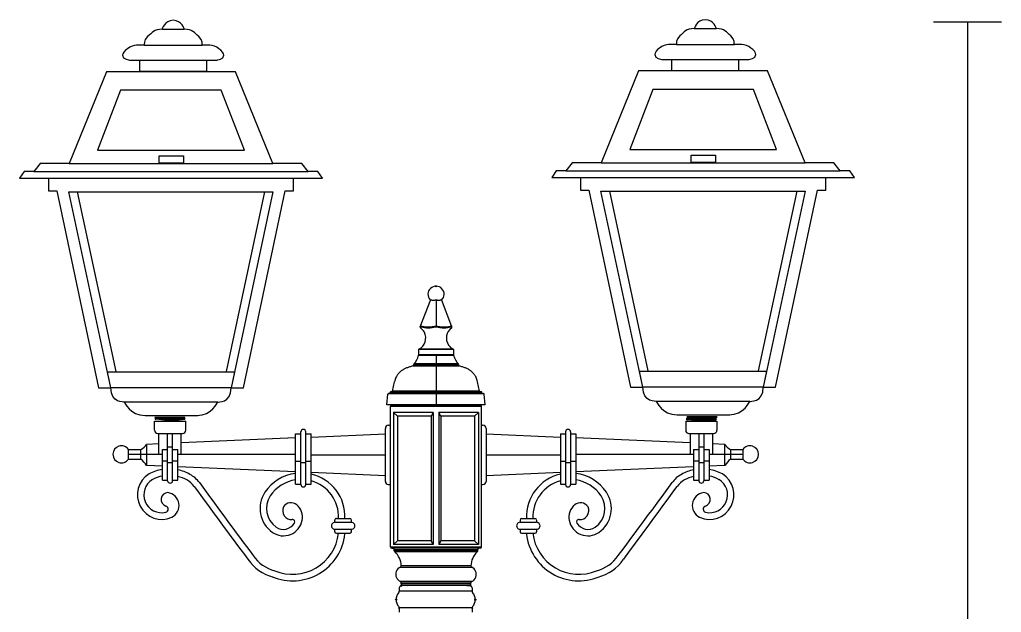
# Model space of a CAD drawing. Extents: x 0 to 113, y 2 to 353.
# Drawn here: x 0.2 to 107, y 288.3 to 352.7 of the extents above; entities that cross this region are included whole.
import ezdxf

# ---------------------------------------------------------------- set-up
doc = ezdxf.new("R2010")
doc.units = 0
doc.layers.add('LIVELLO_1', color=160, linetype='Continuous')

# ---------------------------------------------------------------- blocks, each defined once
blk = doc.blocks.new('AI9-BLK1')
at = {"layer": 'LIVELLO_1', "color": 7}
for p, q in [((-40.46, 174.27), (-38.05, 174.27)), ((17.41, 174.34), (19.82, 174.34)), ((43.43, 175.06), (50.81, 175.06)), ((47.12, 175.06), (47.12, 23.97)), ((-42.39, 172.53), (-36.09, 172.53)), ((15.48, 172.61), (21.78, 172.61)), ((-50.58, 159.67), (-28.41, 159.67)), ((7.29, 159.74), (29.46, 159.74)), ((-54.41, 158.82), (-24.59, 158.82)), ((3.46, 158.89), (33.28, 158.89)), ((-49.68, 156.59), (-45.48, 137.08)), ((-29.31, 156.59), (-33.51, 137.08)), ((8.18, 156.66), (12.38, 137.16)), ((28.56, 156.66), (24.36, 137.16)), ((-12.4, 141.91), (-11.24, 144.89)), ((-10.67, 144.89), (-10.67, 142)), ((-8.94, 141.91), (-10.09, 144.89)), ((-12.34, 141.88), (-12.31, 141.94)), ((-12.57, 138.84), (-8.76, 138.84)), ((-12.56, 139.45), (-12.56, 138.89)), ((-8.77, 139.45), (-12.56, 139.45)), ((-8.81, 139.51), (-12.53, 139.51)), ((-10.67, 138.89), (-12.51, 138.89)), ((-10.67, 138.89), (-10.67, 133.47)), ((-8.83, 138.89), (-10.67, 138.89)), ((-8.77, 139.45), (-8.77, 138.89)), ((-13.11, 137.85), (-13.12, 137.76)), ((-8.22, 137.76), (-13.12, 137.76)), ((-13.11, 137.85), (-8.23, 137.85)), ((-8.24, 137.89), (-13.09, 137.89)), ((-8.23, 137.85), (-8.22, 137.76)), ((-13.18, 137.69), (-13.48, 137.59)), ((-13.18, 137.69), (-8.15, 137.69)), ((-7.86, 137.59), (-8.15, 137.69)), ((-15.4, 134.95), (-15.19, 135.97)), ((-5.94, 134.95), (-6.15, 135.97)), ((-16.02, 133.47), (-15.9, 134.63)), ((-15.84, 134.69), (-5.5, 134.69)), ((-5.69, 134.83), (-15.65, 134.83)), ((-15.65, 134.75), (-15.65, 134.83)), ((-15.65, 134.75), (-5.68, 134.75)), ((-15.58, 134.89), (-5.75, 134.89)), ((-5.94, 134.95), (-15.4, 134.95)), ((-5.68, 134.75), (-5.69, 134.83)), ((-5.31, 133.47), (-5.43, 134.63)), ((-10.67, 133.47), (-16.02, 133.47)), ((-5.31, 133.47), (-10.67, 133.47)), ((-5.84, 133.43), (-6.26, 133.47)), ((-15.61, 133.3), (-5.72, 133.3)), ((-15.61, 118.03), (-15.61, 133.3)), ((-5.84, 133.43), (-15.49, 133.43)), ((-10.98, 132.62), (-15.3, 132.62)), ((-14.87, 132.23), (-15.3, 132.62)), ((-15.3, 132.62), (-15.3, 118.28)), ((-10.98, 132.62), (-11.21, 132.23)), ((-10.98, 132.62), (-10.98, 118.28)), ((-6.04, 132.62), (-10.36, 132.62)), ((-10.13, 132.23), (-10.36, 132.62)), ((-10.36, 132.62), (-10.36, 118.28)), ((-6.04, 132.62), (-6.47, 132.23)), ((-6.04, 132.62), (-6.04, 118.28)), ((-5.72, 118.03), (-5.72, 133.3)), ((-41.29, 131.67), (-37.89, 131.67)), ((-41.29, 130.71), (-41.29, 131.67)), ((-37.98, 132.08), (-41.26, 132.08)), ((-37.95, 131.97), (-41.23, 131.97)), ((-40.23, 131.91), (-41.17, 132)), ((-38.06, 132), (-41.17, 132)), ((-38.04, 131.88), (-41.15, 131.88)), ((-40.21, 131.8), (-41.15, 131.88)), ((-40.99, 132), (-38.51, 132)), ((-40.23, 131.91), (-39.78, 131.91)), ((-40.21, 131.8), (-39.75, 131.8)), ((-39.78, 131.91), (-39.62, 131.91)), ((-39.75, 131.8), (-39.59, 131.8)), ((-39.62, 131.91), (-39.46, 131.91)), ((-39.59, 131.8), (-39.43, 131.8)), ((-39.43, 131.8), (-38.98, 131.8)), ((-38.98, 131.8), (-38.04, 131.88)), ((-37.89, 130.71), (-37.89, 131.67)), ((-11.21, 132.23), (-14.87, 132.23)), ((-14.87, 132.23), (-14.87, 118.66)), ((-11.21, 132.23), (-11.21, 118.66)), ((-6.47, 132.23), (-10.13, 132.23)), ((-10.13, 132.23), (-10.13, 118.66)), ((-6.47, 132.23), (-6.47, 118.66)), ((16.48, 131.67), (16.48, 130.71)), ((16.48, 131.67), (19.88, 131.67)), ((19.83, 131.93), (16.55, 131.93)), ((19.89, 132.16), (16.61, 132.16)), ((19.75, 131.84), (16.64, 131.84)), ((17.58, 131.75), (16.64, 131.84)), ((17.63, 131.98), (16.69, 132.07)), ((19.8, 132.07), (16.69, 132.07)), ((16.92, 132.02), (19.4, 132.02)), ((17.58, 131.75), (18.03, 131.75)), ((17.63, 131.98), (18.09, 131.98)), ((18.03, 131.75), (18.19, 131.75)), ((18.09, 131.98), (18.25, 131.98)), ((18.09, 131.98), (18.09, 131.98)), ((18.19, 131.75), (18.35, 131.75)), ((18.25, 131.98), (18.41, 131.98)), ((18.25, 131.98), (18.25, 131.98)), ((18.35, 131.75), (18.81, 131.75)), ((18.81, 131.75), (19.75, 131.84)), ((19.88, 131.67), (19.88, 130.71)), ((-40.94, 130.35), (-38.24, 130.35)), ((-40.8, 128.08), (-40.8, 130.35)), ((-39.86, 125.21), (-39.86, 130.35)), ((-39.32, 125.21), (-39.32, 130.35)), ((-38.38, 128.08), (-38.38, 130.35)), ((-25.94, 124.84), (-25.94, 130.32)), ((-25.94, 130.32), (-25.37, 130.32)), ((-25.37, 124.8), (-25.37, 130.52)), ((-24.83, 124.8), (-24.83, 130.52)), ((-24.83, 130.32), (-24.26, 130.32)), ((-24.26, 124.84), (-24.26, 130.32)), ((-16.18, 130.26), (-24.26, 129.92)), ((-16.18, 125.14), (-16.18, 130.88)), ((-15.83, 131.23), (-15.69, 131.23)), ((-5.72, 131.23), (-5.57, 131.23)), ((-5.22, 130.88), (-5.22, 125.14)), ((2.85, 129.92), (-5.22, 130.26)), ((2.85, 130.32), (3.42, 130.32)), ((2.85, 130.32), (2.85, 124.84)), ((3.42, 130.52), (3.42, 124.8)), ((3.97, 130.52), (3.97, 124.8)), ((3.97, 130.32), (4.54, 130.32)), ((4.54, 130.32), (4.54, 124.84)), ((16.84, 130.35), (19.53, 130.35)), ((16.97, 130.35), (16.97, 128.08)), ((17.91, 130.35), (17.91, 125.21)), ((18.45, 130.35), (18.45, 125.21)), ((19.39, 130.35), (19.39, 128.08)), ((-40.8, 129.22), (-42.14, 129.16)), ((-25.94, 129.85), (-38.38, 129.32)), ((16.97, 129.32), (4.54, 129.85)), ((20.73, 129.16), (19.39, 129.22)), ((-44.12, 128.61), (-42.77, 128.61)), ((-44.12, 127.55), (-44.12, 128.61)), ((-42.77, 127.55), (-42.77, 128.61)), ((-42.14, 129.16), (-42.14, 126.86)), ((-40.43, 125.25), (-40.43, 128.6)), ((-40.43, 128.6), (-39.86, 128.6)), ((-39.86, 128.88), (-39.32, 128.88)), ((-39.32, 128.6), (-38.75, 128.6)), ((-38.75, 125.25), (-38.75, 128.6)), ((17.34, 128.6), (17.91, 128.6)), ((17.34, 128.6), (17.34, 125.25)), ((17.91, 128.88), (18.45, 128.88)), ((18.45, 128.6), (19.03, 128.6)), ((19.03, 128.6), (19.03, 125.25)), ((20.73, 126.86), (20.73, 129.16)), ((21.36, 128.61), (21.36, 127.55)), ((21.36, 128.61), (22.71, 128.61)), ((22.71, 128.61), (22.71, 127.55)), ((-44.12, 128.08), (-40.43, 128.08)), ((-44.12, 127.55), (-42.77, 127.55)), ((-40.43, 127.36), (-39.86, 127.36)), ((-39.86, 127.17), (-39.32, 127.17)), ((-39.32, 127.36), (-38.75, 127.36)), ((-38.75, 128.08), (-25.94, 128.08)), ((-25.94, 127.35), (-25.37, 127.35)), ((-25.37, 127.19), (-24.83, 127.19)), ((-24.83, 127.35), (-24.26, 127.35)), ((-24.26, 128.01), (-16.18, 128.01)), ((-5.22, 128.01), (2.85, 128.01)), ((2.85, 127.35), (3.42, 127.35)), ((3.42, 127.19), (3.97, 127.19)), ((3.97, 127.35), (4.54, 127.35)), ((4.54, 128.08), (17.34, 128.08)), ((17.34, 127.36), (17.91, 127.36)), ((17.91, 127.17), (18.45, 127.17)), ((18.45, 127.36), (19.03, 127.36)), ((19.03, 128.08), (22.71, 128.08)), ((21.36, 127.55), (22.71, 127.55)), ((-40.43, 126.79), (-42.14, 126.86)), ((-25.94, 126.17), (-38.75, 126.72)), ((-16.18, 125.75), (-24.26, 126.1)), ((2.85, 126.1), (-5.22, 125.75)), ((17.34, 126.72), (4.54, 126.17)), ((20.73, 126.86), (19.03, 126.79)), ((-40.43, 125.25), (-39.86, 125.25)), ((-39.32, 125.25), (-38.75, 125.25)), ((17.34, 125.25), (17.91, 125.25)), ((18.45, 125.25), (19.03, 125.25)), ((-25.94, 124.84), (-25.37, 124.84)), ((-24.83, 124.84), (-24.26, 124.84)), ((-15.83, 124.79), (-15.69, 124.79)), ((-5.72, 124.79), (-5.57, 124.79)), ((2.85, 124.84), (3.42, 124.84)), ((3.97, 124.84), (4.54, 124.84)), ((-21.68, 120.69), (-21.68, 120.94)), ((-21.68, 120.69), (-19.87, 120.69)), ((-21.5, 121.12), (-20.05, 121.12)), ((-19.87, 120.69), (-19.87, 120.94)), ((-1.53, 120.94), (-1.53, 120.69)), ((-1.53, 120.69), (0.27, 120.69)), ((-1.36, 121.12), (0.09, 121.12)), ((0.27, 120.94), (0.27, 120.69)), ((-21.68, 119.93), (-19.87, 119.93)), ((-21.68, 119.67), (-21.68, 119.93)), ((-19.87, 119.67), (-19.87, 119.93)), ((-1.53, 119.93), (-1.53, 119.67)), ((-1.53, 119.93), (0.27, 119.93)), ((0.27, 119.93), (0.27, 119.67)), ((-21.5, 119.5), (-20.05, 119.5)), ((-14.87, 118.66), (-15.3, 118.28)), ((-11.21, 118.66), (-14.87, 118.66)), ((-10.98, 118.28), (-11.21, 118.66)), ((-10.13, 118.66), (-10.36, 118.28)), ((-6.47, 118.66), (-10.13, 118.66)), ((-6.04, 118.28), (-6.47, 118.66)), ((-1.36, 119.5), (0.09, 119.5)), ((-15.61, 118.03), (-5.72, 118.03)), ((-5.84, 117.89), (-15.49, 117.89)), ((-15.49, 117.89), (-15.34, 117.89)), ((-10.98, 118.28), (-15.3, 118.28)), ((-15.21, 117.75), (-6.13, 117.75)), ((-15.21, 117.6), (-15.21, 117.75)), ((-6.13, 117.6), (-15.21, 117.6)), ((-15.16, 117.51), (-6.17, 117.51)), ((-6.04, 118.28), (-10.36, 118.28)), ((-6.13, 117.6), (-6.13, 117.75)), ((-5.84, 117.89), (-5.99, 117.89)), ((-14.54, 115.82), (-6.79, 115.82)), ((-6.87, 115.95), (-14.46, 115.95)), ((-6.79, 114.26), (-14.54, 114.26)), ((-14.67, 113.58), (-14.67, 113.19)), ((-6.74, 113.19), (-14.67, 113.19)), ((-14.09, 113.82), (-14.47, 113.78)), ((-14.46, 114.13), (-6.87, 114.13)), ((-14.46, 114), (-14.46, 114.13)), ((-6.87, 114), (-14.46, 114)), ((-14.34, 113.86), (-7, 113.86)), ((-14.34, 113.86), (-13.78, 113.82)), ((-7.32, 113.82), (-14.09, 113.82)), ((-7.32, 113.82), (-6.94, 113.78)), ((-6.87, 114), (-6.87, 114.13)), ((-6.74, 113.58), (-6.74, 113.19)), ((-6.74, 111.4), (-14.67, 111.4)), ((-14.67, 111.4), (-14.67, 110.91)), ((-6.74, 111.4), (-6.74, 110.91))]:
    blk.add_line(p, q, dxfattribs=at)
for points in [[(-42.87, 170.91), (-35.64, 170.91), (-35.64, 169.66), (-42.87, 169.66)], [(14.99, 170.99), (22.22, 170.99), (22.22, 169.74), (14.99, 169.74)], [(-46.51, 169.65), (-50.58, 159.67), (-53.73, 159.67), (-54.41, 158.82), (-55.47, 158.82), (-55.95, 158.08), (-23.03, 158.08), (-23.52, 158.82), (-24.59, 158.82), (-25.26, 159.67), (-28.41, 159.67), (-32.47, 169.65)], [(11.35, 169.73), (7.29, 159.74), (4.14, 159.74), (3.46, 158.89), (2.4, 158.89), (1.91, 158.16), (34.83, 158.16), (34.35, 158.89), (33.28, 158.89), (32.6, 159.74), (29.46, 159.74), (25.39, 169.73)], [(-44.97, 167.65), (-47.48, 161.13), (-31.51, 161.13), (-34.02, 167.65)], [(12.9, 167.72), (10.39, 161.21), (26.36, 161.21), (23.84, 167.72)], [(-40.79, 160.5), (-38.14, 160.5), (-38.14, 159.72), (-40.79, 159.72)], [(17.08, 160.58), (19.72, 160.58), (19.72, 159.8), (17.08, 159.8)], [(-32.6, 137.03), (-32.94, 135.3), (-46.04, 135.3), (-46.39, 137.03)], [(25.27, 137.11), (24.92, 135.37), (11.82, 135.37), (11.47, 137.11)]]:
    blk.add_lwpolyline(points, close=True, dxfattribs=at)
for points in [[(5.04, 158.06), (5.04, 156.78), (5.95, 156.78), (10.49, 135.37), (11.82, 135.37), (7.27, 156.66), (29.47, 156.66), (24.92, 135.37), (26.25, 135.37), (30.8, 156.78), (31.71, 156.78), (31.71, 158.06)], [(-52.83, 157.98), (-52.83, 156.7), (-51.92, 156.7), (-47.37, 135.3), (-46.04, 135.3), (-50.59, 156.59), (-28.4, 156.59), (-32.94, 135.3), (-31.62, 135.3), (-27.07, 156.7), (-26.16, 156.7), (-26.16, 157.98)], [(-11.24, 144.89), (-11.21, 144.87), (-11.18, 144.86), (-11.14, 144.84), (-11.1, 144.84), (-11.07, 144.83), (-11.03, 144.82), (-10.98, 144.82), (-10.95, 144.82), (-10.91, 144.82), (-10.87, 144.83), (-10.83, 144.84), (-10.79, 144.84), (-10.74, 144.86), (-10.71, 144.87), (-10.67, 144.89)], [(-10.67, 144.89), (-10.63, 144.87), (-10.6, 144.86), (-10.57, 144.85), (-10.54, 144.84), (-10.5, 144.84), (-10.47, 144.83), (-10.43, 144.82), (-10.4, 144.82), (-10.37, 144.82), (-10.33, 144.82), (-10.3, 144.82), (-10.27, 144.83), (-10.24, 144.84), (-10.21, 144.84), (-10.18, 144.85), (-10.15, 144.86), (-10.12, 144.87), (-10.09, 144.89)], [(-12.35, 142.03), (-12.23, 142), (-12.12, 141.98), (-12, 141.96), (-11.9, 141.94), (-11.79, 141.92), (-11.69, 141.92), (-11.58, 141.91), (-11.48, 141.91), (-11.38, 141.92), (-11.27, 141.92), (-11.16, 141.94), (-11.04, 141.96), (-10.92, 141.98), (-10.79, 142), (-10.67, 142.03)], [(-12.35, 142.03), (-12.35, 142.03), (-12.35, 142.02), (-12.35, 142.01), (-12.35, 142.01), (-12.35, 142), (-12.35, 142), (-12.35, 141.99), (-12.35, 141.98), (-12.34, 141.97), (-12.34, 141.97), (-12.33, 141.96), (-12.33, 141.95), (-12.32, 141.95), (-12.32, 141.95), (-12.31, 141.94)], [(-10.67, 142.03), (-10.54, 142), (-10.41, 141.98), (-10.29, 141.96), (-10.18, 141.94), (-10.07, 141.92), (-9.96, 141.92), (-9.85, 141.91), (-9.75, 141.91), (-9.65, 141.92), (-9.55, 141.92), (-9.44, 141.94), (-9.33, 141.96), (-9.22, 141.98), (-9.1, 142), (-8.99, 142.03)], [(-8.99, 142.03), (-8.99, 142.03), (-8.98, 142.02), (-8.98, 142.01), (-8.98, 142.01), (-8.98, 142), (-8.99, 142), (-8.99, 141.99), (-8.99, 141.98), (-8.99, 141.97), (-8.99, 141.97), (-9, 141.96), (-9, 141.95), (-9.01, 141.95), (-9.02, 141.95), (-9.02, 141.94)], [(-12.31, 141.94), (-12.24, 141.93), (-12.17, 141.91), (-12.09, 141.89), (-12.02, 141.88), (-11.94, 141.86), (-11.87, 141.85), (-11.79, 141.84), (-11.72, 141.83), (-11.64, 141.83), (-11.56, 141.83), (-11.48, 141.83), (-11.4, 141.83), (-11.32, 141.83), (-11.24, 141.84), (-11.16, 141.85), (-11.08, 141.86), (-11, 141.88), (-10.91, 141.89), (-10.83, 141.91), (-10.75, 141.93), (-10.67, 141.94)], [(-10.67, 141.94), (-10.58, 141.93), (-10.5, 141.91), (-10.42, 141.89), (-10.34, 141.88), (-10.26, 141.86), (-10.17, 141.85), (-10.09, 141.84), (-10.01, 141.83), (-9.93, 141.83), (-9.86, 141.83), (-9.78, 141.83), (-9.7, 141.83), (-9.62, 141.83), (-9.54, 141.84), (-9.47, 141.85), (-9.39, 141.86), (-9.32, 141.88), (-9.24, 141.89), (-9.17, 141.91), (-9.1, 141.93), (-9.02, 141.94)], [(-9.02, 141.93), (-8.99, 141.88), (-8.99, 141.87), (-8.97, 141.85)], [(-15.49, 133.43), (-15.07, 133.47), (-6.26, 133.47)], [(-39.46, 131.91), (-39, 131.91), (-38.06, 132)], [(18.41, 131.98), (18.86, 131.98), (19.8, 132.07)], [(-7, 113.86), (-7.55, 113.82), (-13.78, 113.82)]]:
    blk.add_lwpolyline(points, dxfattribs=at)
for centre, radius in [((-10.67, 146.34), 0.0609), ((-14.67, 111.4), 0.0634)]:
    blk.add_circle(centre, radius, dxfattribs=at)
for centre, major_axis, ratio in [((-14.46, 113.78), (-0.0012, -0.063), 0.980695), ((-6.92, 113.82), (0.0618, 0), 0.967947), ((-15.01, 112.29), (0.0622, 0), 0.958549), ((-6.4, 112.29), (0.0635, 0), 0.941692), ((-6.74, 111.4), (0.0013, -0.063), 0.979303)]:
    blk.add_ellipse(centre, major_axis=major_axis, ratio=ratio, dxfattribs=at)
for points, knots in [([(-39.25, 170.91), (-39.25, 170.91), (-44, 170.91), (-44, 170.91), (-44, 170.91), (-44.76, 170.98), (-44.76, 171.43), (-44.76, 171.87), (-43.84, 172.53), (-43.23, 172.53), (-43.23, 172.53), (-42.39, 172.53), (-42.39, 172.53), (-42.39, 172.53), (-42.51, 173.08), (-42.03, 173.47), (-41.54, 173.85), (-41.34, 174.27), (-40.46, 174.27), (-40.46, 174.27), (-40.21, 175.23), (-39.25, 175.23), (-38.3, 175.23), (-38.05, 174.27), (-38.05, 174.27), (-37.16, 174.27), (-36.96, 173.85), (-36.48, 173.47), (-36, 173.08), (-36.12, 172.53), (-36.12, 172.53), (-36.12, 172.53), (-35.27, 172.53), (-35.27, 172.53), (-34.67, 172.53), (-33.74, 171.87), (-33.74, 171.43), (-33.74, 170.98), (-34.51, 170.91), (-34.51, 170.91), (-34.51, 170.91), (-39.25, 170.91), (-39.25, 170.91)], [0, 0, 0, 0, 1, 1, 1, 2, 2, 2, 3, 3, 3, 4, 4, 4, 5, 5, 5, 6, 6, 6, 7, 7, 7, 8, 8, 8, 9, 9, 9, 10, 10, 10, 11, 11, 11, 12, 12, 12, 13, 13, 13, 14, 14, 14, 14]), ([(18.61, 170.99), (18.61, 170.99), (13.87, 170.99), (13.87, 170.99), (13.87, 170.99), (13.11, 171.05), (13.11, 171.5), (13.11, 171.95), (14.03, 172.61), (14.63, 172.61), (14.63, 172.61), (15.48, 172.61), (15.48, 172.61), (15.48, 172.61), (15.36, 173.16), (15.84, 173.54), (16.32, 173.93), (16.52, 174.34), (17.41, 174.34), (17.41, 174.34), (17.66, 175.3), (18.61, 175.3), (19.57, 175.3), (19.82, 174.34), (19.82, 174.34), (20.7, 174.34), (20.91, 173.93), (21.39, 173.54), (21.87, 173.16), (21.75, 172.61), (21.75, 172.61), (21.75, 172.61), (22.59, 172.61), (22.59, 172.61), (23.2, 172.61), (24.12, 171.95), (24.12, 171.5), (24.12, 171.05), (23.36, 170.99), (23.36, 170.99), (23.36, 170.99), (18.61, 170.99), (18.61, 170.99)], [0, 0, 0, 0, 1, 1, 1, 2, 2, 2, 3, 3, 3, 4, 4, 4, 5, 5, 5, 6, 6, 6, 7, 7, 7, 8, 8, 8, 9, 9, 9, 10, 10, 10, 11, 11, 11, 12, 12, 12, 13, 13, 13, 14, 14, 14, 14]), ([(-10.07, 144.82), (-9.71, 145.15), (-9.69, 145.71), (-10.02, 146.07), (-10.36, 146.42), (-10.91, 146.44), (-11.27, 146.11), (-11.62, 145.78), (-11.64, 145.22), (-11.31, 144.87), (-11.3, 144.85), (-11.28, 144.84), (-11.27, 144.82)], [0, 0, 0, 0, 1, 1, 1, 2, 2, 2, 3, 3, 3, 4, 4, 4, 4]), ([(-12.53, 139.51), (-11.86, 139.85), (-11.6, 140.67), (-11.94, 141.34), (-12.04, 141.53), (-12.19, 141.7), (-12.37, 141.83)], [0, 0, 0, 0, 1, 1, 1, 2, 2, 2, 2]), ([(-8.96, 141.83), (-9.58, 141.4), (-9.73, 140.55), (-9.3, 139.94), (-9.17, 139.76), (-9, 139.61), (-8.81, 139.51)], [0, 0, 0, 0, 1, 1, 1, 2, 2, 2, 2]), ([(-13.48, 137.59), (-13.53, 137.58), (-13.58, 137.56), (-13.63, 137.55), (-13.68, 137.53), (-13.74, 137.51), (-13.79, 137.49), (-13.84, 137.48), (-13.9, 137.46), (-13.95, 137.43), (-14, 137.41), (-14.06, 137.38), (-14.11, 137.36), (-14.16, 137.33), (-14.21, 137.3), (-14.25, 137.27), (-14.3, 137.24), (-14.35, 137.21), (-14.39, 137.18), (-14.44, 137.15), (-14.48, 137.12), (-14.52, 137.08), (-14.56, 137.05), (-14.6, 137.01), (-14.63, 136.97), (-14.67, 136.94), (-14.7, 136.9), (-14.74, 136.87), (-14.77, 136.83), (-14.8, 136.8), (-14.83, 136.76), (-14.86, 136.71), (-14.9, 136.65), (-14.93, 136.6), (-14.97, 136.55), (-15, 136.49), (-15.03, 136.44), (-15.06, 136.37), (-15.1, 136.29), (-15.12, 136.22), (-15.15, 136.14), (-15.17, 136.06), (-15.19, 135.97)], [0, 0, 0, 0, 1, 1, 1, 2, 2, 2, 3, 3, 3, 4, 4, 4, 5, 5, 5, 6, 6, 6, 7, 7, 7, 8, 8, 8, 9, 9, 9, 10, 10, 10, 11, 11, 11, 12, 12, 12, 13, 13, 13, 14, 14, 14, 14]), ([(-6.15, 135.97), (-6.17, 136.06), (-6.19, 136.14), (-6.22, 136.22), (-6.24, 136.29), (-6.27, 136.37), (-6.31, 136.44), (-6.33, 136.49), (-6.37, 136.55), (-6.4, 136.6), (-6.44, 136.65), (-6.47, 136.71), (-6.51, 136.76), (-6.54, 136.8), (-6.57, 136.83), (-6.6, 136.87), (-6.63, 136.9), (-6.67, 136.94), (-6.7, 136.97), (-6.74, 137.01), (-6.78, 137.05), (-6.81, 137.08), (-6.86, 137.12), (-6.9, 137.15), (-6.94, 137.18), (-6.99, 137.21), (-7.03, 137.24), (-7.08, 137.27), (-7.13, 137.3), (-7.18, 137.33), (-7.23, 137.36), (-7.28, 137.38), (-7.33, 137.41), (-7.38, 137.43), (-7.44, 137.46), (-7.49, 137.48), (-7.55, 137.49), (-7.6, 137.51), (-7.65, 137.53), (-7.71, 137.55), (-7.76, 137.56), (-7.81, 137.58), (-7.86, 137.59)], [0, 0, 0, 0, 1, 1, 1, 2, 2, 2, 3, 3, 3, 4, 4, 4, 5, 5, 5, 6, 6, 6, 7, 7, 7, 8, 8, 8, 9, 9, 9, 10, 10, 10, 11, 11, 11, 12, 12, 12, 13, 13, 13, 14, 14, 14, 14]), ([(-36.69, 132.29), (-35.04, 132.29), (-34.41, 133.76), (-34.41, 133.76), (-34.41, 133.76), (-44.58, 133.76), (-44.58, 133.76), (-44.58, 133.76), (-43.95, 132.29), (-42.3, 132.29), (-42.3, 132.29), (-36.59, 132.3), (-36.59, 132.3)], [0, 0, 0, 0, 1, 1, 1, 2, 2, 2, 3, 3, 3, 4, 4, 4, 4]), ([(21.18, 132.37), (22.83, 132.37), (23.45, 133.83), (23.45, 133.83), (23.45, 133.83), (13.29, 133.83), (13.29, 133.83), (13.29, 133.83), (13.92, 132.37), (15.56, 132.37), (15.56, 132.37), (21.28, 132.38), (21.28, 132.38)], [0, 0, 0, 0, 1, 1, 1, 2, 2, 2, 3, 3, 3, 4, 4, 4, 4]), ([(-39.78, 131.91), (-39.78, 131.91), (-39.78, 131.91), (-39.78, 131.91), (-39.78, 131.91), (-39.78, 131.91), (-39.78, 131.91), (-39.78, 131.91), (-39.78, 131.91), (-39.78, 131.91)], [0, 0, 0, 0, 1, 1, 1, 2, 2, 2, 3, 3, 3, 3]), ([(-39.75, 131.8), (-39.75, 131.8), (-39.75, 131.79), (-39.75, 131.79), (-39.75, 131.79), (-39.75, 131.8), (-39.75, 131.8), (-39.75, 131.8), (-39.75, 131.8), (-39.75, 131.8)], [0, 0, 0, 0, 1, 1, 1, 2, 2, 2, 3, 3, 3, 3]), ([(-39.62, 131.91), (-39.62, 131.91), (-39.62, 131.91), (-39.62, 131.91), (-39.62, 131.91), (-39.62, 131.91), (-39.62, 131.91), (-39.62, 131.91), (-39.62, 131.91), (-39.62, 131.91)], [0, 0, 0, 0, 1, 1, 1, 2, 2, 2, 3, 3, 3, 3]), ([(-39.59, 131.8), (-39.59, 131.8), (-39.59, 131.79), (-39.59, 131.79), (-39.59, 131.79), (-39.59, 131.8), (-39.59, 131.8), (-39.59, 131.8), (-39.59, 131.8), (-39.59, 131.8)], [0, 0, 0, 0, 1, 1, 1, 2, 2, 2, 3, 3, 3, 3]), ([(18.03, 131.75), (18.03, 131.75), (18.03, 131.75), (18.03, 131.75), (18.03, 131.75), (18.03, 131.76), (18.03, 131.76), (18.03, 131.76), (18.03, 131.76), (18.03, 131.75)], [0, 0, 0, 0, 1, 1, 1, 2, 2, 2, 3, 3, 3, 3]), ([(18.19, 131.75), (18.19, 131.75), (18.19, 131.75), (18.19, 131.75), (18.19, 131.75), (18.19, 131.76), (18.19, 131.76), (18.19, 131.76), (18.19, 131.76), (18.19, 131.75)], [0, 0, 0, 0, 1, 1, 1, 2, 2, 2, 3, 3, 3, 3]), ([(-24.83, 130.52), (-24.83, 130.67), (-24.95, 130.79), (-25.1, 130.79), (-25.25, 130.79), (-25.37, 130.67), (-25.37, 130.52)], [0, 0, 0, 0, 1, 1, 1, 2, 2, 2, 2]), ([(-15.83, 131.23), (-15.93, 131.23), (-16.02, 131.19), (-16.08, 131.12), (-16.14, 131.06), (-16.18, 130.97), (-16.18, 130.88)], [0, 0, 0, 0, 1, 1, 1, 2, 2, 2, 2]), ([(3.97, 130.52), (3.97, 130.67), (3.84, 130.79), (3.69, 130.79), (3.54, 130.79), (3.42, 130.67), (3.42, 130.52)], [0, 0, 0, 0, 1, 1, 1, 2, 2, 2, 2]), ([(-44.12, 128.61), (-44.35, 128.95), (-44.77, 129.09), (-45.16, 128.97), (-45.54, 128.84), (-45.8, 128.49), (-45.8, 128.08), (-45.8, 127.67), (-45.54, 127.31), (-45.16, 127.2), (-44.77, 127.07), (-44.35, 127.21), (-44.12, 127.55)], [0, 0, 0, 0, 1, 1, 1, 2, 2, 2, 3, 3, 3, 4, 4, 4, 4]), ([(22.71, 127.55), (22.94, 127.21), (23.36, 127.07), (23.75, 127.2), (24.14, 127.31), (24.4, 127.67), (24.4, 128.08), (24.4, 128.49), (24.14, 128.84), (23.75, 128.97), (23.36, 129.09), (22.94, 128.95), (22.71, 128.61)], [0, 0, 0, 0, 1, 1, 1, 2, 2, 2, 3, 3, 3, 4, 4, 4, 4]), ([(-41.88, 125.94), (-43.07, 125.2), (-43.49, 123.67), (-42.84, 122.43), (-42.18, 121.19), (-40.69, 120.67), (-39.41, 121.23)], [0, 0, 0, 0, 1, 1, 1, 2, 2, 2, 2]), ([(-41.51, 125.34), (-42.33, 124.84), (-42.66, 123.83), (-42.3, 122.94), (-41.94, 122.06), (-40.99, 121.56), (-40.06, 121.78)], [0, 0, 0, 0, 1, 1, 1, 2, 2, 2, 2]), ([(-39.86, 125.21), (-39.86, 125.06), (-39.74, 124.94), (-39.59, 124.94), (-39.44, 124.94), (-39.32, 125.06), (-39.32, 125.21)], [0, 0, 0, 0, 1, 1, 1, 2, 2, 2, 2]), ([(17.91, 125.21), (17.91, 125.06), (18.03, 124.94), (18.18, 124.94), (18.33, 124.94), (18.45, 125.06), (18.45, 125.21)], [0, 0, 0, 0, 1, 1, 1, 2, 2, 2, 2]), ([(18, 121.23), (19.28, 120.67), (20.78, 121.19), (21.43, 122.43), (22.08, 123.67), (21.67, 125.2), (20.47, 125.94)], [0, 0, 0, 0, 1, 1, 1, 2, 2, 2, 2]), ([(18.65, 121.78), (19.58, 121.56), (20.53, 122.06), (20.89, 122.94), (21.26, 123.83), (20.92, 124.84), (20.11, 125.34)], [0, 0, 0, 0, 1, 1, 1, 2, 2, 2, 2]), ([(-39.84, 123.92), (-40.21, 123.91), (-40.52, 123.64), (-40.57, 123.27), (-40.62, 122.91), (-40.4, 122.56), (-40.04, 122.45)], [0, 0, 0, 0, 1, 1, 1, 2, 2, 2, 2]), ([(-39.41, 121.23), (-38.84, 121.51), (-38.53, 122.12), (-38.63, 122.74), (-38.73, 123.36), (-39.22, 123.84), (-39.84, 123.92)], [0, 0, 0, 0, 1, 1, 1, 2, 2, 2, 2]), ([(-25.37, 124.8), (-25.37, 124.66), (-25.25, 124.53), (-25.1, 124.53), (-24.95, 124.53), (-24.83, 124.66), (-24.83, 124.8)], [0, 0, 0, 0, 1, 1, 1, 2, 2, 2, 2]), ([(3.42, 124.8), (3.42, 124.66), (3.54, 124.53), (3.69, 124.53), (3.84, 124.53), (3.97, 124.66), (3.97, 124.8)], [0, 0, 0, 0, 1, 1, 1, 2, 2, 2, 2]), ([(18.44, 123.92), (17.81, 123.84), (17.32, 123.36), (17.22, 122.74), (17.12, 122.12), (17.44, 121.51), (18, 121.23)], [0, 0, 0, 0, 1, 1, 1, 2, 2, 2, 2]), ([(18.63, 122.45), (18.99, 122.56), (19.21, 122.91), (19.16, 123.27), (19.11, 123.64), (18.81, 123.91), (18.44, 123.92)], [0, 0, 0, 0, 1, 1, 1, 2, 2, 2, 2]), ([(-25.82, 122.59), (-26.04, 122.77), (-26.32, 122.85), (-26.59, 122.81), (-26.87, 122.76), (-27.11, 122.61), (-27.27, 122.37)], [0, 0, 0, 0, 1, 1, 1, 2, 2, 2, 2]), ([(5.86, 122.37), (5.7, 122.61), (5.46, 122.76), (5.18, 122.81), (4.91, 122.85), (4.63, 122.77), (4.41, 122.59)], [0, 0, 0, 0, 1, 1, 1, 2, 2, 2, 2]), ([(-40.06, 121.78), (-39.9, 121.81), (-39.79, 121.95), (-39.79, 122.11), (-39.79, 122.27), (-39.89, 122.41), (-40.04, 122.45)], [0, 0, 0, 0, 1, 1, 1, 2, 2, 2, 2]), ([(-27.27, 122.37), (-27.4, 122.06), (-27.37, 121.7), (-27.18, 121.41), (-26.98, 121.13), (-26.65, 120.96), (-26.31, 120.98)], [0, 0, 0, 0, 1, 1, 1, 2, 2, 2, 2]), ([(4.9, 120.98), (5.25, 120.96), (5.57, 121.13), (5.77, 121.41), (5.97, 121.7), (6, 122.06), (5.86, 122.37)], [0, 0, 0, 0, 1, 1, 1, 2, 2, 2, 2]), ([(18.63, 122.45), (18.48, 122.41), (18.38, 122.27), (18.38, 122.11), (18.38, 121.95), (18.5, 121.81), (18.65, 121.78)], [0, 0, 0, 0, 1, 1, 1, 2, 2, 2, 2]), ([(-28.46, 119.6), (-27.88, 119.19), (-27.14, 119.11), (-26.48, 119.37), (-25.82, 119.64), (-25.35, 120.22), (-25.22, 120.92)], [0, 0, 0, 0, 1, 1, 1, 2, 2, 2, 2]), ([(-26.07, 120.61), (-26.01, 120.69), (-26, 120.8), (-26.05, 120.88), (-26.11, 120.97), (-26.21, 121.01), (-26.31, 120.98)], [0, 0, 0, 0, 1, 1, 1, 2, 2, 2, 2]), ([(-21.68, 120.69), (-21.81, 120.69), (-21.93, 120.61), (-22, 120.5), (-22.07, 120.38), (-22.07, 120.23), (-22, 120.12), (-21.93, 120), (-21.81, 119.93), (-21.68, 119.93)], [0, 0, 0, 0, 1, 1, 1, 2, 2, 2, 3, 3, 3, 3]), ([(-21.5, 121.12), (-21.55, 121.12), (-21.59, 121.1), (-21.62, 121.06), (-21.66, 121.03), (-21.68, 120.99), (-21.68, 120.94)], [0, 0, 0, 0, 1, 1, 1, 2, 2, 2, 2]), ([(-19.87, 119.93), (-19.74, 119.93), (-19.61, 120), (-19.55, 120.12), (-19.48, 120.23), (-19.48, 120.38), (-19.55, 120.5), (-19.61, 120.61), (-19.74, 120.69), (-19.87, 120.69)], [0, 0, 0, 0, 1, 1, 1, 2, 2, 2, 3, 3, 3, 3]), ([(-1.53, 120.69), (-1.67, 120.69), (-1.8, 120.61), (-1.86, 120.5), (-1.93, 120.38), (-1.93, 120.23), (-1.86, 120.12), (-1.8, 120), (-1.67, 119.93), (-1.53, 119.93)], [0, 0, 0, 0, 1, 1, 1, 2, 2, 2, 3, 3, 3, 3]), ([(0.27, 119.93), (0.4, 119.93), (0.53, 120), (0.59, 120.12), (0.67, 120.23), (0.67, 120.38), (0.59, 120.5), (0.53, 120.61), (0.4, 120.69), (0.27, 120.69)], [0, 0, 0, 0, 1, 1, 1, 2, 2, 2, 3, 3, 3, 3]), ([(3.81, 120.92), (3.94, 120.22), (4.42, 119.64), (5.07, 119.37), (5.73, 119.11), (6.48, 119.19), (7.05, 119.6)], [0, 0, 0, 0, 1, 1, 1, 2, 2, 2, 2]), ([(4.9, 120.98), (4.8, 121.01), (4.7, 120.97), (4.65, 120.88), (4.59, 120.8), (4.6, 120.69), (4.66, 120.61)], [0, 0, 0, 0, 1, 1, 1, 2, 2, 2, 2]), ([(-28.06, 120.17), (-27.74, 119.95), (-27.35, 119.87), (-26.97, 119.96), (-26.59, 120.04), (-26.26, 120.28), (-26.07, 120.61)], [0, 0, 0, 0, 1, 1, 1, 2, 2, 2, 2]), ([(4.66, 120.61), (4.85, 120.28), (5.18, 120.04), (5.56, 119.96), (5.94, 119.87), (6.33, 119.95), (6.65, 120.17)], [0, 0, 0, 0, 1, 1, 1, 2, 2, 2, 2]), ([(-28.47, 114.77), (-26.8, 114.08), (-24.91, 114.21), (-23.36, 115.12), (-21.81, 116.04), (-20.77, 117.63), (-20.58, 119.42)], [0, 0, 0, 0, 1, 1, 1, 2, 2, 2, 2]), ([(-28.2, 115.42), (-26.74, 114.81), (-25.08, 114.93), (-23.71, 115.73), (-22.36, 116.53), (-21.45, 117.93), (-21.27, 119.5)], [0, 0, 0, 0, 1, 1, 1, 2, 2, 2, 2]), ([(-0.83, 119.42), (-0.63, 117.63), (0.4, 116.04), (1.95, 115.12), (3.5, 114.21), (5.4, 114.08), (7.06, 114.77)], [0, 0, 0, 0, 1, 1, 1, 2, 2, 2, 2]), ([(-0.14, 119.5), (0.04, 117.93), (0.95, 116.53), (2.31, 115.73), (3.67, 114.93), (5.33, 114.81), (6.79, 115.42)], [0, 0, 0, 0, 1, 1, 1, 2, 2, 2, 2]), ([(-14.54, 115.82), (-14.97, 115.63), (-15.17, 115.12), (-14.97, 114.69), (-14.89, 114.49), (-14.74, 114.34), (-14.54, 114.26)], [0, 0, 0, 0, 1, 1, 1, 2, 2, 2, 2]), ([(-6.79, 114.26), (-6.36, 114.45), (-6.17, 114.96), (-6.36, 115.39), (-6.45, 115.58), (-6.6, 115.74), (-6.79, 115.82)], [0, 0, 0, 0, 1, 1, 1, 2, 2, 2, 2])]:
    blk.add_open_spline(points, degree=3, knots=knots, dxfattribs=at)
for points in [[(-12.4, 141.91), (-12.41, 141.88), (-12.4, 141.85), (-12.37, 141.83)], [(-8.96, 141.83), (-8.94, 141.85), (-8.93, 141.88), (-8.94, 141.91)], [(-13.09, 137.89), (-12.84, 138.15), (-12.66, 138.48), (-12.57, 138.84)], [(-12.51, 138.89), (-12.54, 138.89), (-12.57, 138.87), (-12.57, 138.84)], [(-12.53, 139.51), (-12.55, 139.5), (-12.56, 139.47), (-12.56, 139.45)], [(-8.76, 138.84), (-8.77, 138.87), (-8.79, 138.89), (-8.83, 138.89)], [(-8.77, 139.45), (-8.77, 139.47), (-8.78, 139.5), (-8.81, 139.51)], [(-8.76, 138.84), (-8.67, 138.48), (-8.5, 138.15), (-8.24, 137.89)], [(-13.18, 137.69), (-13.15, 137.7), (-13.12, 137.72), (-13.12, 137.76)], [(-8.22, 137.76), (-8.21, 137.72), (-8.19, 137.7), (-8.15, 137.69)], [(-44.58, 133.76), (-44.58, 133.76), (-46.04, 133.63), (-46.04, 135.3)], [(-34.41, 133.76), (-34.41, 133.76), (-32.94, 133.63), (-32.94, 135.3)], [(-15.84, 134.69), (-15.87, 134.69), (-15.9, 134.66), (-15.9, 134.63)], [(-15.73, 134.69), (-15.69, 134.69), (-15.66, 134.71), (-15.65, 134.75)], [(-15.58, 134.89), (-15.61, 134.89), (-15.64, 134.87), (-15.65, 134.83)], [(-15.46, 134.89), (-15.43, 134.89), (-15.4, 134.92), (-15.4, 134.95)], [(-5.94, 134.95), (-5.93, 134.92), (-5.9, 134.89), (-5.87, 134.89)], [(-5.69, 134.83), (-5.69, 134.87), (-5.72, 134.89), (-5.75, 134.89)], [(-5.68, 134.75), (-5.67, 134.71), (-5.64, 134.69), (-5.61, 134.69)], [(-5.43, 134.63), (-5.44, 134.66), (-5.46, 134.69), (-5.5, 134.69)], [(13.29, 133.83), (13.29, 133.83), (11.82, 133.71), (11.82, 135.37)], [(23.45, 133.83), (23.45, 133.83), (24.92, 133.71), (24.92, 135.37)], [(-15.49, 133.43), (-15.56, 133.43), (-15.61, 133.37), (-15.61, 133.3)], [(-5.72, 133.3), (-5.72, 133.37), (-5.78, 133.43), (-5.84, 133.43)], [(-41.26, 132.08), (-41.25, 132.04), (-41.22, 132), (-41.17, 132)], [(-41.23, 131.97), (-41.23, 131.93), (-41.19, 131.89), (-41.15, 131.88)], [(-38.06, 132), (-38.02, 132), (-37.98, 132.04), (-37.98, 132.08)], [(-38.04, 131.88), (-37.99, 131.89), (-37.96, 131.93), (-37.95, 131.97)], [(16.55, 131.93), (16.56, 131.88), (16.59, 131.84), (16.64, 131.84)], [(16.61, 132.16), (16.62, 132.11), (16.65, 132.08), (16.69, 132.07)], [(19.75, 131.84), (19.79, 131.84), (19.83, 131.88), (19.83, 131.93)], [(19.8, 132.07), (19.85, 132.08), (19.88, 132.11), (19.89, 132.16)], [(-41.29, 130.71), (-41.29, 130.51), (-41.13, 130.35), (-40.94, 130.35)], [(-38.24, 130.35), (-38.05, 130.35), (-37.89, 130.51), (-37.89, 130.71)], [(-5.22, 130.88), (-5.22, 131.07), (-5.38, 131.23), (-5.57, 131.23)], [(16.48, 130.71), (16.48, 130.51), (16.64, 130.35), (16.84, 130.35)], [(19.53, 130.35), (19.72, 130.35), (19.88, 130.51), (19.88, 130.71)], [(-42.77, 128.61), (-42.51, 128.73), (-42.29, 128.92), (-42.14, 129.16)], [(20.73, 129.16), (20.88, 128.92), (21.1, 128.73), (21.36, 128.61)], [(-42.14, 126.86), (-42.32, 127.12), (-42.53, 127.35), (-42.77, 127.55)], [(21.36, 127.55), (21.12, 127.35), (20.91, 127.12), (20.73, 126.86)], [(-40.43, 126.43), (-40.94, 126.35), (-41.43, 126.18), (-41.88, 125.94)], [(-37.43, 125.9), (-37.84, 126.14), (-38.29, 126.3), (-38.75, 126.39)], [(-25.94, 126.01), (-27.3, 125.83), (-28.51, 125.08), (-29.27, 123.95)], [(7.86, 123.95), (7.1, 125.08), (5.89, 125.83), (4.54, 126.01)], [(17.34, 126.39), (16.88, 126.3), (16.43, 126.14), (16.02, 125.9)], [(20.47, 125.94), (20.02, 126.18), (19.53, 126.35), (19.03, 126.43)], [(-40.43, 125.72), (-40.82, 125.64), (-41.2, 125.51), (-41.55, 125.32)], [(-37.76, 125.29), (-38.07, 125.46), (-38.41, 125.59), (-38.75, 125.67)], [(-36.97, 124.59), (-37.18, 124.88), (-37.45, 125.12), (-37.76, 125.29)], [(-36.4, 125), (-36.68, 125.37), (-37.02, 125.68), (-37.43, 125.9)], [(-36.4, 125), (-34.47, 122.35), (-32.53, 119.71), (-30.56, 117.09)], [(-25.94, 125.3), (-27.06, 125.13), (-28.06, 124.49), (-28.69, 123.56)], [(-20.57, 121.08), (-20.47, 123.38), (-22.02, 125.41), (-24.26, 125.93)], [(-21.27, 121.12), (-21.19, 123.01), (-22.43, 124.7), (-24.26, 125.2)], [(-16.18, 125.14), (-16.18, 124.95), (-16.03, 124.79), (-15.83, 124.79)], [(-5.57, 124.79), (-5.38, 124.79), (-5.22, 124.95), (-5.22, 125.14)], [(2.85, 125.93), (0.61, 125.41), (-0.93, 123.38), (-0.83, 121.08)], [(2.85, 125.2), (1.02, 124.7), (-0.22, 123.01), (-0.14, 121.12)], [(7.28, 123.56), (6.65, 124.49), (5.65, 125.13), (4.54, 125.3)], [(9.15, 117.09), (11.12, 119.71), (13.07, 122.35), (15, 125)], [(16.02, 125.9), (15.62, 125.68), (15.27, 125.37), (15, 125)], [(16.36, 125.29), (16.05, 125.12), (15.77, 124.88), (15.56, 124.59)], [(17.34, 125.67), (17, 125.59), (16.67, 125.46), (16.36, 125.29)], [(20.14, 125.32), (19.79, 125.51), (19.42, 125.64), (19.03, 125.72)], [(-36.97, 124.59), (-35.05, 121.94), (-33.1, 119.32), (-31.15, 116.7)], [(-29.27, 123.95), (-30.23, 122.52), (-29.88, 120.58), (-28.46, 119.6)], [(7.05, 119.6), (8.47, 120.58), (8.83, 122.52), (7.86, 123.95)], [(9.74, 116.7), (11.7, 119.32), (13.64, 121.94), (15.56, 124.59)], [(-28.69, 123.56), (-29.44, 122.45), (-29.16, 120.94), (-28.06, 120.17)], [(6.65, 120.17), (7.75, 120.94), (8.03, 122.45), (7.28, 123.56)], [(-25.22, 120.89), (-25.09, 121.52), (-25.32, 122.18), (-25.82, 122.59)], [(4.41, 122.59), (3.91, 122.18), (3.68, 121.52), (3.82, 120.89)], [(-19.87, 120.94), (-19.87, 121.03), (-19.95, 121.12), (-20.05, 121.12)], [(-1.36, 121.12), (-1.46, 121.12), (-1.53, 121.03), (-1.53, 120.94)], [(0.27, 120.94), (0.27, 121.03), (0.19, 121.12), (0.09, 121.12)], [(-21.68, 119.67), (-21.68, 119.58), (-21.59, 119.5), (-21.5, 119.5)], [(-20.05, 119.5), (-19.95, 119.5), (-19.87, 119.58), (-19.87, 119.67)], [(-1.53, 119.67), (-1.53, 119.58), (-1.46, 119.5), (-1.36, 119.5)], [(0.09, 119.5), (0.19, 119.5), (0.27, 119.58), (0.27, 119.67)], [(-15.61, 118.03), (-15.61, 117.95), (-15.56, 117.9), (-15.48, 117.89)], [(-15.21, 117.75), (-15.21, 117.83), (-15.27, 117.89), (-15.34, 117.89)], [(-15.21, 117.6), (-15.21, 117.57), (-15.19, 117.53), (-15.16, 117.51)], [(-14.46, 115.95), (-14.47, 116.54), (-14.73, 117.1), (-15.16, 117.51)], [(-6.17, 117.51), (-6.61, 117.1), (-6.86, 116.54), (-6.87, 115.95)], [(-6.17, 117.51), (-6.14, 117.53), (-6.13, 117.57), (-6.13, 117.6)], [(-5.99, 117.89), (-6.07, 117.89), (-6.13, 117.83), (-6.13, 117.75)], [(-5.85, 117.89), (-5.78, 117.9), (-5.72, 117.95), (-5.72, 118.03)], [(-31.12, 116.67), (-30.47, 115.71), (-29.49, 115.03), (-28.38, 114.74)], [(-30.56, 117.09), (-30, 116.26), (-29.17, 115.67), (-28.2, 115.42)], [(6.79, 115.42), (7.75, 115.67), (8.6, 116.26), (9.15, 117.09)], [(6.97, 114.74), (8.08, 115.03), (9.06, 115.71), (9.71, 116.67)], [(-14.54, 115.82), (-14.49, 115.84), (-14.46, 115.89), (-14.46, 115.95)], [(-6.87, 115.95), (-6.87, 115.89), (-6.84, 115.84), (-6.79, 115.82)], [(-14.46, 114.13), (-14.46, 114.19), (-14.49, 114.23), (-14.54, 114.26)], [(-6.79, 114.26), (-6.84, 114.23), (-6.87, 114.19), (-6.87, 114.13)], [(-14.72, 113.06), (-14.69, 113.09), (-14.67, 113.14), (-14.67, 113.19)], [(-14.47, 113.78), (-14.58, 113.78), (-14.67, 113.69), (-14.67, 113.58)], [(-14.46, 114), (-14.46, 113.93), (-14.41, 113.87), (-14.34, 113.86)], [(-7, 113.86), (-6.93, 113.87), (-6.87, 113.93), (-6.87, 114)], [(-6.74, 113.58), (-6.74, 113.69), (-6.83, 113.78), (-6.94, 113.78)], [(-6.74, 113.19), (-6.74, 113.14), (-6.72, 113.09), (-6.69, 113.06)], [(-14.72, 113.06), (-15.11, 112.62), (-15.11, 111.97), (-14.72, 111.53)], [(-6.69, 111.53), (-6.3, 111.97), (-6.3, 112.62), (-6.69, 113.06)], [(-14.67, 111.4), (-14.67, 111.45), (-14.69, 111.5), (-14.72, 111.53)], [(-6.69, 111.53), (-6.72, 111.5), (-6.74, 111.45), (-6.74, 111.4)]]:
    blk.add_open_spline(points, degree=3, dxfattribs=at)

msp = doc.modelspace()

# ---------------------------------------------------------------- block references
at = {"layer": 'LIVELLO_1', "color": 7}
msp.add_blockref('AI9-BLK1', (56.180206, 177.390723), dxfattribs=at)

doc.saveas('drawing.dxf')
